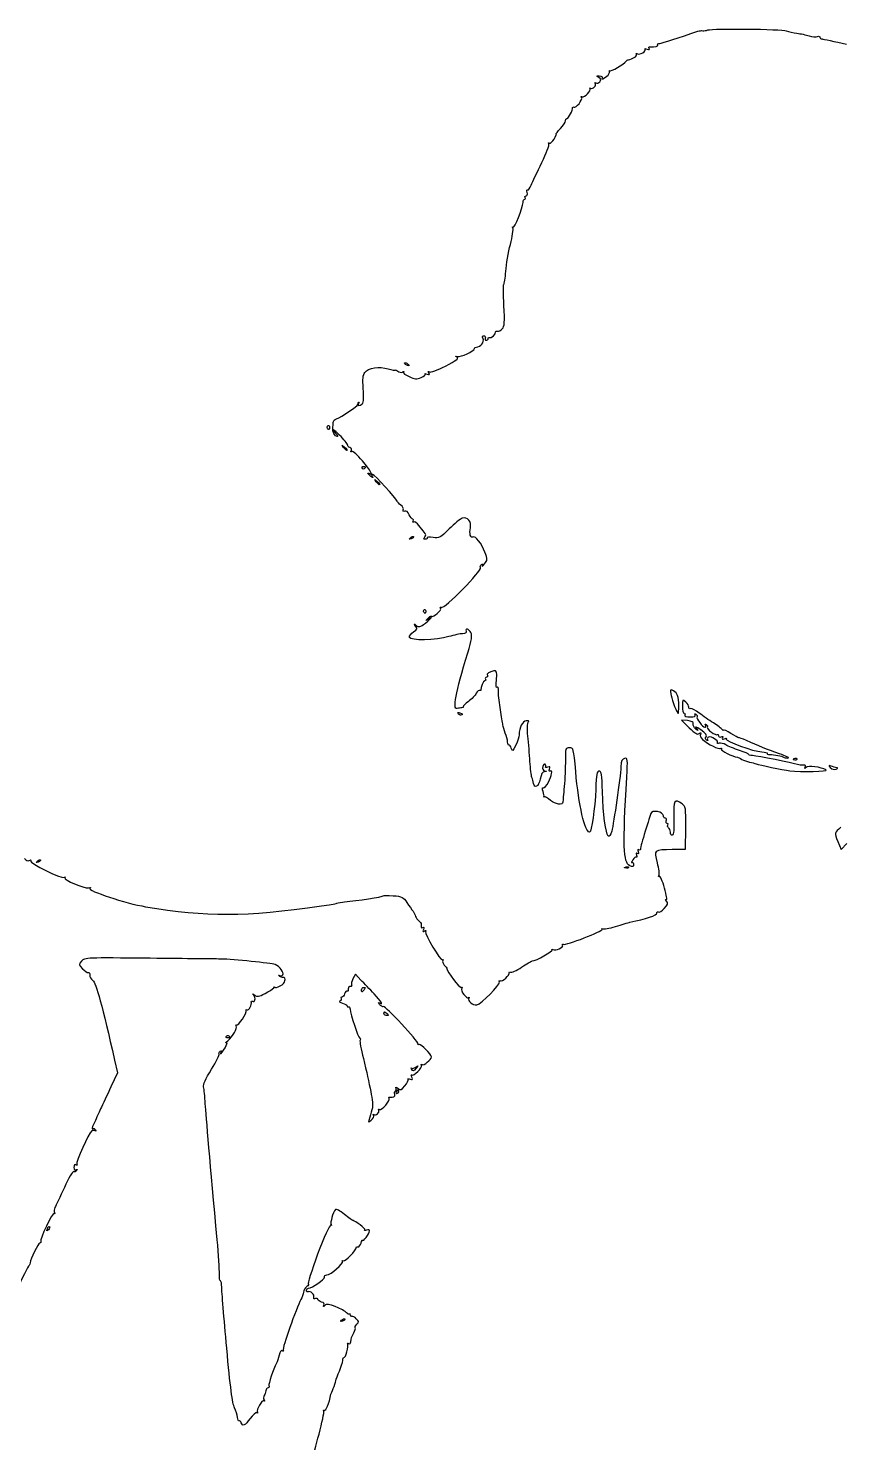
# Model space of a CAD drawing. Extents: x 248 to 548, y 127 to 364.
# Drawn here: x 329.8 to 403.6, y 235.3 to 363.7 of the extents above; entities that cross this region are included whole.
import ezdxf

# ---------------------------------------------------------------- set-up
doc = ezdxf.new("R2010")
doc.units = 0
doc.layers.add('Layer_1', color=7, linetype='CONTINUOUS')

msp = doc.modelspace()

# ---------------------------------------------------------------- linework, layer by layer
at = {"layer": 'Layer_1', "color": 7}
for points in [[(364.061812, 333.218017), (364.061812, 333.218017)], [(356.962597, 327.42882), (356.962597, 327.42882)], [(358.419654, 325.682664), (358.419654, 325.682664)], [(360.09549, 323.821601), (360.09549, 323.821601)], [(361.386938, 322.559201), (361.386938, 322.559201)], [(364.488674, 317.46391), (364.488674, 317.46391)], [(365.708297, 310.718294), (365.708297, 310.718294)], [(388.87273, 302.178605), (388.87273, 302.178605)], [(368.826203, 301.513083), (368.826203, 301.513083)], [(389.674241, 300.862696), (389.127605, 300.913301), (389.830395, 300.217751)], [(398.02943, 297.854997), (398.02943, 297.854997)], [(399.626949, 297.392576), (399.626949, 297.392548)], [(402.279612, 296.383003), (402.279612, 296.383003)], [(403.295753, 296.525821), (403.295781, 296.525821)], [(388.290105, 289.174578), (389.483792, 289.176836), (389.507216, 291.115361)], [(403.32914, 289.884311), (403.631146, 289.151795), (404.153398, 289.705357)], [(330.599119, 288.103356), (330.599119, 288.103356)], [(384.022685, 287.565948), (384.022685, 287.565974)], [(360.003231, 277.299633), (359.495457, 277.837833), (359.272896, 277.413058)], [(360.053354, 276.42305), (360.053354, 276.42305)], [(362.083604, 274.286205), (362.083604, 274.286205)], [(347.759387, 272.182901), (347.759387, 272.182901)], [(337.617618, 270.006045), (337.872804, 268.87301), (337.279403, 267.585362)], [(364.592672, 269.22607), (364.592588, 269.22607)], [(363.437114, 267.156777), (363.437114, 267.156777)], [(361.143804, 265.030275), (361.143889, 265.030272)], [(331.509737, 254.708708), (331.509737, 254.708708)], [(358.241769, 246.405126), (358.241769, 246.405126)]]:
    msp.add_lwpolyline(points, dxfattribs=at)
for points in [[(391.055685, 363.529025), (391.171848, 363.509693), (391.382724, 363.538649), (391.524174, 363.59334)], [(391.524174, 363.59334), (391.918608, 363.745913), (398.221279, 363.67908), (398.645403, 363.517832)], [(386.960697, 362.232081), (386.918985, 362.299569), (387.002692, 362.363574), (387.146681, 362.374307)], [(387.146681, 362.374307), (387.356119, 362.38997), (388.926375, 362.892182), (390.610141, 363.482114)], [(390.610141, 363.482114), (390.738919, 363.527258), (390.939466, 363.548368), (391.055685, 363.529025)], [(398.645403, 363.517832), (398.851001, 363.439668), (399.288164, 363.340983), (399.616981, 363.298534)], [(399.616981, 363.298534), (399.945798, 363.256082), (400.447222, 363.150602), (400.731222, 363.064131)], [(400.731222, 363.064131), (401.015335, 362.977656), (401.349148, 362.945815), (401.473128, 362.993367)], [(401.473128, 362.993367), (401.596995, 363.040924), (401.698398, 363.013744), (401.698398, 362.932977)], [(401.698398, 362.932977), (401.698398, 362.852205), (401.786254, 362.781827), (401.893667, 362.776575)], [(401.893667, 362.776575), (402.00094, 362.771326), (403.002462, 362.553603), (404.119046, 362.292756)], [(384.302531, 360.894647), (384.638742, 360.913556), (385.125462, 361.232354), (385.036901, 361.375661)], [(385.036901, 361.375661), (384.981698, 361.464984), (385.017428, 361.48498), (385.11962, 361.421863)], [(385.11962, 361.421863), (385.332049, 361.290582), (385.974189, 361.695842), (385.811516, 361.85852)], [(385.811516, 361.85852), (385.750246, 361.919774), (385.832401, 361.919097), (385.994312, 361.856827)], [(385.994312, 361.856827), (386.184501, 361.783836), (386.252404, 361.802288), (386.186449, 361.90903)], [(386.186449, 361.90903), (386.130343, 361.999824), (386.171491, 362.070972), (386.277945, 362.067139)], [(386.277945, 362.067139), (386.747139, 362.050234), (387.030745, 362.118758), (386.960697, 362.232081)], [(382.349214, 359.391204), (382.500513, 359.528116), (382.605415, 359.721381), (382.58233, 359.820678)], [(382.58233, 359.820678), (382.559187, 359.919978), (382.569065, 359.950839), (382.604061, 359.889258)], [(382.604061, 359.889258), (382.670976, 359.771775), (383.903327, 360.488368), (384.068258, 360.740686)], [(384.068258, 360.740686), (384.120836, 360.821077), (384.226246, 360.890363), (384.302531, 360.894647)], [(380.870708, 358.310081), (381.086044, 358.187083), (381.440459, 358.572311), (381.277475, 358.752205)], [(381.277475, 358.752205), (381.213806, 358.822495), (381.241605, 358.834374), (381.339225, 358.778593)], [(381.339225, 358.778593), (381.436846, 358.72282), (381.598898, 358.776053), (381.699285, 358.89712)], [(381.599829, 359.27724), (381.343543, 359.422847), (381.348877, 359.435256), (381.658447, 359.413601)], [(381.699285, 358.89712), (381.842795, 359.070029), (381.821515, 359.151307), (381.599829, 359.27724)], [(381.658447, 359.413601), (381.845758, 359.400478), (381.964602, 359.334088), (381.922551, 359.266022)], [(381.922551, 359.266022), (381.790104, 359.051727), (382.062363, 359.131608), (382.349214, 359.391204)], [(379.349333, 356.575538), (379.545082, 356.454575), (380.170571, 357.259204), (380.042245, 357.466858)], [(380.042245, 357.466858), (379.987183, 357.555927), (380.013063, 357.58497), (380.099762, 357.531402)], [(380.099762, 357.531402), (380.302397, 357.406166), (380.968893, 358.107807), (380.811752, 358.280902)], [(380.811752, 358.280902), (380.746531, 358.352725), (380.773088, 358.365854), (380.870708, 358.310081)], [(378.715942, 355.550292), (378.865378, 355.550292), (379.280132, 356.342719), (379.232916, 356.537982)], [(379.232916, 356.537982), (379.215701, 356.608789), (379.268194, 356.625689), (379.349333, 356.575538)], [(377.743545, 354.144735), (377.700563, 354.144735), (377.872295, 354.371233), (378.125138, 354.648056)], [(378.125138, 354.648056), (378.377981, 354.924885), (378.584849, 355.241135), (378.584849, 355.350834)], [(378.584849, 355.350834), (378.584849, 355.460537), (378.643834, 355.550292), (378.715942, 355.550292)], [(377.079025, 353.243566), (377.021733, 353.336276), (377.043098, 353.369953), (377.126523, 353.318403)], [(377.126523, 353.318403), (377.209919, 353.266858), (377.400447, 353.431695), (377.549884, 353.684707)], [(377.549884, 353.684707), (377.699349, 353.937722), (377.786499, 354.144735), (377.743545, 354.144735)], [(376.426188, 351.540572), (376.842551, 352.384507), (377.136344, 353.150856), (377.079025, 353.243566)], [(375.46906, 349.500565), (375.579126, 349.778633), (376.009826, 350.69664), (376.426188, 351.540572)], [(375.145464, 349.071311), (375.213395, 349.029336), (375.358993, 349.2225), (375.46906, 349.500565)], [(374.727577, 347.936854), (374.738584, 348.087168), (374.806797, 348.210152), (374.879356, 348.210152)], [(374.914775, 348.366326), (374.861689, 348.452223), (374.900946, 348.522499), (375.001869, 348.522499)], [(374.879356, 348.210152), (374.951916, 348.210152), (374.967861, 348.280434), (374.914775, 348.366326)], [(375.001869, 348.522499), (375.108605, 348.522499), (375.151277, 348.65332), (375.103723, 348.835063)], [(375.103723, 348.835063), (375.058793, 349.006973), (375.077476, 349.113283), (375.145464, 349.071311)], [(373.823394, 345.671498), (373.951297, 345.555437), (374.6888, 347.40316), (374.727577, 347.936854)], [(373.578284, 344.117357), (373.760656, 344.829706), (373.861183, 345.497342), (373.801663, 345.601002)], [(373.801663, 345.601002), (373.74217, 345.70466), (373.75202, 345.736384), (373.823394, 345.671498)], [(373.159889, 341.68498), (373.207641, 342.310441), (373.39594, 343.405008), (373.578284, 344.117357)], [(372.985589, 338.581365), (372.929991, 339.598827), (372.926887, 340.457508), (372.978815, 340.489543)], [(372.978815, 340.489543), (373.030631, 340.521572), (373.112137, 341.059519), (373.159889, 341.68498)], [(372.843321, 336.457059), (373.047649, 336.687428), (373.070481, 337.028121), (372.985589, 338.581365)], [(370.490603, 334.779264), (370.858621, 334.779264), (371.242105, 335.273176), (371.091962, 335.553761)], [(371.091962, 335.553761), (370.990137, 335.744013), (371.009695, 335.820422), (371.160175, 335.820422)], [(371.160175, 335.820422), (371.276197, 335.820422), (371.335153, 335.726715), (371.291211, 335.61219)], [(371.291211, 335.61219), (371.247241, 335.497661), (371.288389, 335.403958), (371.384175, 335.403958)], [(371.384175, 335.403958), (371.479256, 335.403958), (371.557065, 335.478382), (371.557065, 335.569348)], [(371.557065, 335.569348), (371.557065, 335.660311), (371.619379, 335.696227), (371.695551, 335.649155)], [(371.695551, 335.649155), (371.835787, 335.562479), (372.284069, 335.998312), (372.231039, 336.169785)], [(372.231039, 336.169785), (372.215235, 336.221005), (372.291717, 336.244859), (372.401078, 336.2228)], [(372.401078, 336.2228), (372.510468, 336.20073), (372.709463, 336.306157), (372.843321, 336.457059)], [(368.781748, 333.941183), (369.063462, 333.850779), (370.307695, 334.430412), (370.307695, 334.652067)], [(370.307695, 334.652067), (370.307695, 334.722027), (370.389991, 334.779264), (370.490603, 334.779264)], [(360.346069, 332.491388), (360.652534, 332.89503), (361.678722, 333.052606), (362.47315, 332.818034)], [(362.47315, 332.818034), (362.830979, 332.712387), (363.123728, 332.662279), (363.123728, 332.706681)], [(363.123728, 332.706681), (363.123728, 332.751086), (363.226062, 332.702476), (363.351143, 332.598674)], [(364.061812, 333.218017), (363.921068, 333.308985), (363.901792, 333.37036), (364.013552, 333.3718)], [(364.013552, 333.3718), (364.115858, 333.372928), (364.242971, 333.303911), (364.296085, 333.218017)], [(364.296085, 333.218017), (364.415917, 333.024124), (364.361843, 333.024124), (364.061812, 333.218017)], [(366.216376, 332.53378), (366.31188, 332.474759), (366.966523, 332.71633), (367.671119, 333.070598)], [(367.671119, 333.070598), (368.65424, 333.564893), (368.900987, 333.751146), (368.731964, 333.871291)], [(368.731964, 333.871291), (368.556619, 333.99592), (368.566779, 334.010178), (368.781748, 333.941183)], [(360.212917, 331.016681), (360.148655, 331.901142), (360.182521, 332.275979), (360.346069, 332.491388)], [(363.351143, 332.598674), (363.476224, 332.494865), (363.66949, 332.462392), (363.780601, 332.526505)], [(363.780601, 332.526505), (363.89174, 332.590617), (363.930263, 332.585263), (363.866227, 332.514567)], [(363.866227, 332.514567), (363.802191, 332.443909), (364.030649, 332.260363), (364.373888, 332.106682)], [(364.373888, 332.106682), (364.906526, 331.868224), (365.067082, 331.856294), (365.469023, 332.0253)], [(365.469023, 332.0253), (365.728075, 332.134224), (365.888293, 332.275081), (365.825047, 332.338313)], [(365.825047, 332.338313), (365.761829, 332.401548), (365.842544, 332.40249), (366.004258, 332.340289)], [(366.004258, 332.340289), (366.22473, 332.255687), (366.266386, 332.279227), (366.170571, 332.434249)], [(366.170571, 332.434249), (366.087287, 332.569041), (366.103233, 332.603712), (366.216376, 332.53378)], [(360.1184, 329.650166), (360.239671, 329.771426), (360.270744, 330.220594), (360.212917, 331.016681)], [(357.774855, 328.279029), (358.228527, 328.437192), (359.709855, 329.423127), (359.712, 329.568347)], [(359.781822, 329.664785), (359.640542, 329.419283), (359.877241, 329.40903), (360.1184, 329.650166)], [(359.712, 329.568347), (359.714823, 329.642862), (359.754531, 329.738967), (359.804118, 329.781916)], [(359.804118, 329.781916), (359.853676, 329.824859), (359.843657, 329.772123), (359.781822, 329.664785)], [(356.962597, 327.42882), (356.91318, 327.50878), (356.932456, 327.611105), (357.005438, 327.65621)], [(357.005438, 327.65621), (357.078421, 327.701315), (357.138139, 327.63589), (357.138139, 327.510829)], [(357.440535, 327.439316), (357.454364, 327.568159), (357.473611, 327.788366), (357.483545, 327.928664)], [(357.483545, 327.928664), (357.493423, 328.068963), (357.624515, 328.226626), (357.774855, 328.279029)], [(357.138139, 327.510829), (357.138139, 327.247493), (357.088892, 327.224486), (356.962597, 327.42882)], [(357.830538, 326.65845), (357.634619, 326.65845), (357.406019, 327.116135), (357.440535, 327.439316)], [(358.188226, 326.65845), (357.811939, 327.044979), (357.503527, 327.313541), (357.502821, 327.255254)], [(357.502821, 327.255254), (357.502821, 327.196966), (357.611985, 327.038843), (357.746943, 326.903865)], [(357.746943, 326.903865), (357.88193, 326.768886), (357.919551, 326.65845), (357.830538, 326.65845)], [(358.812558, 325.854904), (358.845437, 325.910327), (358.564513, 326.271921), (358.188226, 326.65845)], [(358.419654, 325.682664), (358.2254, 325.930362), (358.230932, 325.935888), (358.478638, 325.741628)], [(358.692958, 325.40936), (358.660531, 325.40936), (358.537538, 325.532346), (358.419654, 325.682664)], [(358.478638, 325.741628), (358.738763, 325.537607), (358.821482, 325.40936), (358.692958, 325.40936)], [(358.995974, 325.660791), (358.862173, 325.712133), (358.779651, 325.799487), (358.812558, 325.854904)], [(359.127123, 325.386037), (359.189833, 325.48749), (359.131921, 325.608586), (358.995974, 325.660791)], [(359.174057, 325.302925), (359.082758, 325.2465), (359.062776, 325.2819), (359.127123, 325.386037)], [(360.135221, 324.452709), (359.694051, 324.974391), (359.261545, 325.356985), (359.174057, 325.302925)], [(360.09549, 323.821601), (360.051237, 323.893181), (360.114398, 323.951745), (360.235585, 323.951745)], [(360.235585, 323.691457), (360.202762, 323.691457), (360.139714, 323.750021), (360.09549, 323.821601)], [(360.781171, 323.300729), (361.161861, 323.06546), (360.873486, 323.579714), (360.135221, 324.452709)], [(360.235585, 323.951745), (360.356856, 323.951745), (360.419876, 323.893181), (360.375652, 323.821601)], [(360.375652, 323.821601), (360.331427, 323.750021), (360.268379, 323.691457), (360.235585, 323.691457)], [(360.889234, 323.046548), (360.603173, 323.278591), (360.526973, 323.457836), (360.781171, 323.300729)], [(361.036187, 323.027413), (361.115887, 322.894766), (361.068784, 322.900896), (360.889234, 323.046548)], [(361.057918, 323.222629), (360.981436, 323.222629), (360.971643, 323.134782), (361.036187, 323.027413)], [(363.276806, 320.801947), (363.205714, 321.048322), (361.212661, 323.222629), (361.057918, 323.222629)], [(361.386938, 322.559201), (361.192685, 322.806899), (361.198216, 322.812425), (361.445923, 322.618166)], [(361.660242, 322.285897), (361.627815, 322.285897), (361.504851, 322.408884), (361.386938, 322.559201)], [(361.445923, 322.618166), (361.706047, 322.414144), (361.788766, 322.285897), (361.660242, 322.285897)], [(363.623741, 320.434356), (363.457738, 320.550634), (363.301613, 320.716053), (363.276806, 320.801947)], [(363.844947, 320.012831), (363.889284, 320.128387), (363.789745, 320.318072), (363.623741, 320.434356)], [(363.987018, 319.888177), (363.845088, 319.833719), (363.793583, 319.87892), (363.844947, 320.012831)], [(364.394575, 319.567877), (364.280049, 319.819207), (364.12494, 319.941107), (363.987018, 319.888177)], [(364.719751, 319.162129), (364.642592, 319.162129), (364.496231, 319.344715), (364.394575, 319.567877)], [(364.797842, 318.9008), (364.70533, 318.84363), (364.684474, 318.877996), (364.748651, 318.981826)], [(364.748651, 318.981826), (364.80995, 319.080993), (364.796939, 319.162129), (364.719751, 319.162129)], [(365.251458, 318.595277), (365.090309, 318.817919), (364.886206, 318.955401), (364.797842, 318.9008)], [(369.199691, 319.235515), (369.019209, 319.178235), (368.486515, 318.743238), (368.015881, 318.268845)], [(369.939649, 318.375999), (370.055021, 318.952966), (369.680428, 319.388099), (369.199691, 319.235515)], [(364.576106, 317.376483), (364.353517, 317.291732), (364.335596, 317.30967), (364.488674, 317.46391)], [(364.488674, 317.46391), (364.59462, 317.570641), (364.720632, 317.618627), (364.768723, 317.570542)], [(364.768723, 317.570542), (364.816813, 317.522457), (364.730115, 317.435132), (364.576106, 317.376483)], [(365.75514, 317.96917), (365.63926, 318.09089), (365.412579, 318.37264), (365.251458, 318.595277)], [(365.852366, 317.340108), (365.685064, 317.340108), (365.670784, 317.392319), (365.796683, 317.543985)], [(365.796683, 317.543985), (365.920014, 317.692618), (365.908782, 317.807832), (365.75514, 317.96917)], [(366.006036, 317.455398), (366.045208, 317.391989), (365.976092, 317.340108), (365.852366, 317.340108)], [(366.547507, 317.4885), (366.210506, 317.533704), (365.966863, 317.518805), (366.006036, 317.455398)], [(368.015881, 318.268845), (367.209572, 317.456045), (367.124906, 317.411056), (366.547507, 317.4885)], [(370.167205, 317.531999), (369.958022, 317.402724), (369.835707, 317.85638), (369.939649, 318.375999)], [(371.266122, 316.16253), (370.986439, 316.921378), (370.38731, 317.668025), (370.167205, 317.531999)], [(371.213544, 315.090046), (371.508297, 315.452332), (371.510583, 315.499232), (371.266122, 316.16253)], [(367.299629, 311.144416), (367.582106, 310.969839), (371.034276, 314.498113), (370.858762, 314.782043)], [(370.858762, 314.782043), (370.810587, 314.860049), (370.8534, 314.974727), (370.953984, 315.036878)], [(370.953984, 315.036878), (371.075622, 315.112057), (371.098087, 315.076454), (371.02104, 314.930542)], [(371.02104, 314.930542), (370.957371, 314.809901), (371.0439, 314.881679), (371.213544, 315.090046)], [(365.708297, 310.718294), (365.65888, 310.798253), (365.678156, 310.900578), (365.751138, 310.945683)], [(365.751138, 310.945683), (365.824121, 310.990788), (365.883811, 310.925363), (365.883811, 310.800302)], [(366.402727, 310.338753), (366.593905, 310.220595), (367.354409, 310.892103), (367.239685, 311.07776)], [(367.239685, 311.07776), (367.181971, 311.17117), (367.208528, 311.200719), (367.299629, 311.144416)], [(364.969208, 309.4508), (364.785791, 309.685222), (364.792339, 309.691098), (365.029857, 309.505139)], [(365.029857, 309.505139), (365.259135, 309.325589), (365.373039, 309.355288), (365.849741, 309.718891)], [(365.883811, 310.800302), (365.883811, 310.536966), (365.834591, 310.513959), (365.708297, 310.718294)], [(365.849741, 309.718891), (366.154231, 309.951138), (366.403376, 310.176563), (366.403376, 310.21983)], [(366.130072, 310.084166), (365.882761, 309.890203), (365.877004, 309.895644), (366.069677, 310.141409)], [(366.069677, 310.141409), (366.186771, 310.290781), (366.336631, 310.379588), (366.402727, 310.338753)], [(366.403376, 310.21983), (366.403376, 310.263103), (366.280384, 310.20205), (366.130072, 310.084166)], [(364.405074, 308.418284), (364.379674, 308.547545), (364.542516, 308.773599), (364.766911, 308.920626)], [(367.985458, 308.494044), (366.813586, 308.150803), (364.467332, 308.10116), (364.405074, 308.418284)], [(364.766911, 308.920626), (365.119068, 309.151376), (365.146754, 309.223902), (364.969208, 309.4508)], [(369.233642, 308.758139), (369.008372, 308.747979), (368.446693, 308.629133), (367.985458, 308.494044)], [(369.568329, 308.971832), (369.61563, 308.848563), (369.492299, 308.769806), (369.233642, 308.758139)], [(369.996122, 308.853265), (369.815048, 309.191627), (369.444603, 309.294302), (369.568329, 308.971832)], [(369.702103, 307.018231), (370.062303, 308.204416), (370.127073, 308.608595), (369.996122, 308.853265)], [(368.745962, 301.963905), (368.30324, 301.852579), (368.583769, 303.335474), (369.702103, 307.018231)], [(371.264485, 304.481855), (371.104521, 304.481855), (370.84372, 303.878088), (370.905329, 303.650335)], [(371.32282, 304.638028), (371.375906, 304.552131), (371.349631, 304.481855), (371.264485, 304.481855)], [(371.400911, 304.794198), (371.304871, 304.794198), (371.269734, 304.723922), (371.32282, 304.638028)], [(372.084143, 305.377329), (371.660668, 305.311438), (371.381889, 305.107519), (371.485662, 304.939582)], [(371.485662, 304.939582), (371.535079, 304.859623), (371.496951, 304.794198), (371.400911, 304.794198)], [(372.30501, 304.55515), (372.369808, 305.336407), (372.347767, 305.418347), (372.084143, 305.377329)], [(372.3612, 303.889416), (372.289967, 303.777151), (372.265019, 304.072895), (372.30501, 304.55515)], [(370.478552, 303.344268), (370.374807, 303.153934), (370.054852, 302.822515), (369.767522, 302.607775)], [(370.803616, 303.605964), (370.728545, 303.652364), (370.582241, 303.534601), (370.478552, 303.344268)], [(370.905329, 303.650335), (370.92452, 303.579531), (370.8788, 303.559561), (370.803616, 303.605964)], [(372.492913, 303.466727), (372.490091, 303.853244), (372.440477, 304.014401), (372.3612, 303.889416)], [(372.674298, 301.826911), (372.576479, 302.385228), (372.494861, 303.123146), (372.492913, 303.466727)], [(388.393771, 303.561734), (388.088096, 303.725327), (388.077117, 303.704442), (388.180128, 303.155407)], [(388.87273, 302.178605), (388.869908, 303.076698), (388.773811, 303.358345), (388.393771, 303.561734)], [(369.168561, 302.028977), (369.064986, 302.02559), (368.874825, 301.996304), (368.745962, 301.963905)], [(369.301008, 302.126242), (369.331771, 302.076136), (369.272165, 302.032366), (369.168561, 302.028977)], [(369.767522, 302.607775), (369.480191, 302.393038), (369.270246, 302.176347), (369.301008, 302.126242)], [(388.180128, 303.155407), (388.27552, 302.646868), (388.726962, 301.514869), (388.834404, 301.514869)], [(388.834404, 301.514869), (388.856135, 301.514869), (388.873294, 301.813551), (388.87273, 302.178605)], [(389.51185, 302.535605), (389.212413, 302.806572), (389.205696, 302.798393), (389.205696, 302.163766)], [(389.205696, 302.163766), (389.205696, 301.806873), (389.280118, 301.514869), (389.371078, 301.514869)], [(389.785154, 302.081924), (389.803217, 302.179065), (389.680224, 302.383222), (389.51185, 302.535605)], [(389.959201, 301.948233), (389.845409, 301.924611), (389.767092, 301.984783), (389.785154, 302.081924)], [(390.739997, 301.541294), (390.424331, 301.788721), (390.072936, 301.971843), (389.959201, 301.948233)], [(368.826203, 301.513083), (368.77148, 301.60161), (368.834106, 301.627789), (368.973156, 301.574458)], [(369.068576, 301.358696), (368.987747, 301.358696), (368.878668, 301.428171), (368.826203, 301.513083)], [(368.973156, 301.574458), (369.243695, 301.470637), (369.293196, 301.358696), (369.068576, 301.358696)], [(372.886867, 300.499439), (372.867676, 300.671228), (372.772059, 301.268591), (372.674298, 301.826911)], [(375.019988, 300.848972), (374.679148, 300.823289), (374.372231, 300.228579), (374.364103, 299.578139)], [(375.202247, 300.724402), (375.297553, 300.819705), (375.231429, 300.8649), (375.019988, 300.848972)], [(375.168662, 299.443926), (375.099123, 300.122128), (375.112557, 300.634708), (375.202247, 300.724402)], [(389.371078, 301.514869), (389.462038, 301.514869), (389.493026, 301.444593), (389.43994, 301.358696)], [(389.43994, 301.358696), (389.382395, 301.265574), (389.57154, 301.202523), (389.908457, 301.202523)], [(390.179701, 300.55962), (390.209842, 300.744518), (390.074489, 300.825635), (389.674241, 300.862696)], [(389.908457, 301.202523), (390.295836, 301.202523), (390.438471, 301.25923), (390.362073, 301.382826)], [(390.362073, 301.382826), (390.292505, 301.495435), (390.31926, 301.5207), (390.433475, 301.450122)], [(390.433475, 301.450122), (390.534059, 301.387968), (390.580965, 301.279953), (390.537869, 301.210089)], [(390.537869, 301.210089), (390.441829, 301.054717), (391.042285, 300.265486), (391.256464, 300.265486)], [(392.01677, 300.655107), (391.630267, 300.895078), (391.055747, 301.293864), (390.739997, 301.541294)], [(392.83434, 300.046921), (392.771178, 300.141452), (392.403358, 300.415134), (392.01677, 300.655107)], [(373.113548, 299.718573), (373.008025, 299.976259), (372.906002, 300.327648), (372.886867, 300.499439)], [(373.329251, 298.91365), (373.315986, 299.098672), (373.219099, 299.460887), (373.113548, 299.718573)], [(374.364103, 299.578139), (374.361281, 299.397692), (374.226153, 298.968943), (374.062521, 298.62536)], [(375.354619, 297.14172), (375.316123, 297.785932), (375.232445, 298.821925), (375.168662, 299.443926)], [(389.830395, 300.217751), (390.347228, 299.70622), (390.585734, 299.564389), (390.731925, 299.68167)], [(390.413946, 300.0911), (390.262533, 300.20993), (390.157067, 300.420764), (390.179701, 300.55962)], [(390.867561, 300.017615), (390.447191, 300.313288), (390.302835, 300.367955), (390.455094, 300.173789)], [(390.455094, 300.173789), (390.67201, 299.897126), (390.668962, 299.891016), (390.413946, 300.0911)], [(390.731925, 299.68167), (390.878286, 299.799051), (390.907693, 299.781184), (390.843572, 299.613984)], [(390.843572, 299.613984), (390.795651, 299.489047), (390.881898, 299.280344), (391.03523, 299.150203)], [(391.367546, 299.381394), (391.468892, 299.50659), (391.31415, 299.703499), (390.867561, 300.017615)], [(391.299136, 300.445789), (391.22954, 300.558396), (391.256294, 300.58366), (391.370538, 300.513082)], [(391.256464, 300.265486), (391.341187, 300.265486), (391.360406, 300.346622), (391.299136, 300.445789)], [(391.408666, 299.08396), (391.287762, 299.158698), (391.273058, 299.264695), (391.367546, 299.381394)], [(391.470924, 300.266634), (391.369127, 300.101932), (392.247797, 299.455316), (392.385832, 299.593348)], [(391.370538, 300.513082), (391.471122, 300.450928), (391.516249, 300.340026), (391.470924, 300.266634)], [(391.586325, 299.368936), (391.478488, 299.331993), (391.436578, 299.226634), (391.493361, 299.134805)], [(392.397798, 298.844632), (392.508684, 299.024064), (391.840325, 299.455895), (391.586325, 299.368936)], [(392.385832, 299.593348), (392.440527, 299.648074), (392.485344, 299.603339), (392.485344, 299.493938)], [(392.485344, 299.493938), (392.485344, 299.378334), (392.586859, 299.33398), (392.727716, 299.388034)], [(392.727716, 299.388034), (392.886043, 299.4488), (392.931311, 299.418322), (392.858216, 299.300116)], [(392.951406, 299.99414), (392.948583, 299.928642), (392.897445, 299.952394), (392.83434, 300.046921)], [(393.617535, 299.694231), (393.252565, 299.92468), (392.952732, 300.059638), (392.951406, 299.99414)], [(394.325828, 299.313127), (394.301274, 299.292299), (393.982617, 299.463783), (393.617535, 299.694231)], [(373.452441, 298.63859), (373.397803, 298.604851), (373.342374, 298.728628), (373.329251, 298.91365)], [(373.658435, 298.3503), (373.599789, 298.542601), (373.507107, 298.67233), (373.452441, 298.63859)], [(374.062521, 298.62536), (373.789188, 298.051345), (373.756394, 298.029033), (373.658435, 298.3503)], [(378.944485, 298.391112), (378.581237, 298.391112), (378.568706, 298.352736), (378.575169, 297.258859)], [(379.512486, 296.243734), (379.323707, 298.354996), (379.31414, 298.391112), (378.944485, 298.391112)], [(391.03523, 299.150203), (391.565017, 298.700609), (392.509869, 298.231976), (392.677622, 298.335645)], [(391.493361, 299.134805), (391.555873, 299.033713), (391.522402, 299.013652), (391.408666, 299.08396)], [(392.55652, 298.8008), (392.422549, 298.749391), (392.351091, 298.769115), (392.397798, 298.844632)], [(393.155255, 298.661555), (392.9599, 298.789548), (392.690435, 298.852207), (392.55652, 298.8008)], [(392.746907, 298.279378), (392.67003, 298.155019), (393.766802, 297.592291), (394.20323, 297.532149)], [(392.677622, 298.335645), (392.770162, 298.392857), (392.801348, 298.367538), (392.746907, 298.279378)], [(392.858216, 299.300116), (392.782862, 299.178191), (392.833945, 299.152729), (393.014426, 299.222031)], [(393.014426, 299.222031), (393.16183, 299.278591), (393.24359, 299.262053), (393.196092, 299.18528)], [(393.196092, 299.18528), (393.08055, 298.998209), (395.693392, 298.055875), (396.412607, 298.025237)], [(394.396383, 298.149561), (393.909098, 298.303166), (393.350609, 298.533561), (393.155255, 298.661555)], [(395.028618, 299.050765), (394.666555, 299.215904), (394.350325, 299.333969), (394.325828, 299.313127)], [(395.226201, 297.779452), (395.257076, 297.829414), (394.883612, 297.995959), (394.396383, 298.149561)], [(398.02943, 297.854997), (396.870372, 298.255121), (396.099566, 298.562263), (395.028618, 299.050765)], [(375.533124, 295.709313), (375.473434, 295.852922), (375.393114, 296.497503), (375.354619, 297.14172)], [(376.731157, 296.894911), (376.653603, 296.942821), (376.554599, 296.845966), (376.511109, 296.67966)], [(376.783369, 296.664195), (376.832165, 296.743172), (376.808769, 296.84699), (376.731157, 296.894911)], [(378.575169, 297.258859), (378.578838, 296.636114), (378.529816, 295.561792), (378.46626, 294.871477)], [(383.957711, 297.429737), (383.725922, 297.385718), (383.651529, 297.2189), (383.619722, 296.671857)], [(384.150413, 295.713171), (384.24984, 297.400702), (384.240555, 297.483449), (383.957711, 297.429737)], [(394.20323, 297.532149), (394.246156, 297.526223), (394.427287, 297.44006), (394.605736, 297.340659)], [(394.605736, 297.340659), (394.784128, 297.241269), (395.100358, 297.131577), (395.308441, 297.096906)], [(395.584652, 297.678882), (395.356644, 297.684245), (395.195383, 297.729499), (395.226201, 297.779452)], [(395.308441, 297.096906), (395.51658, 297.062235), (395.792311, 296.992097), (395.921117, 296.941049)], [(399.669282, 296.869334), (399.247727, 297.027082), (396.009396, 297.668897), (395.584652, 297.678882)], [(395.921117, 296.941049), (396.197441, 296.831569), (398.293082, 296.395533), (398.966492, 296.307404)], [(396.412607, 298.025237), (396.725958, 298.011916), (396.95278, 297.952519), (396.916769, 297.893295)], [(396.916769, 297.893295), (396.88087, 297.834074), (396.975951, 297.784346), (397.128097, 297.782794)], [(397.128097, 297.782794), (397.570904, 297.778278), (398.283345, 297.642933), (398.381615, 297.544691)], [(398.7973, 297.465991), (398.976229, 297.472397), (398.630733, 297.64744), (398.02943, 297.854997)], [(398.381615, 297.544691), (398.431343, 297.495015), (398.618343, 297.459596), (398.7973, 297.465991)], [(399.327652, 297.404909), (399.203023, 297.355049), (399.240079, 297.318047), (399.422027, 297.310557)], [(399.626949, 297.392548), (399.575076, 297.444446), (399.440428, 297.449989), (399.327652, 297.404909)], [(399.422027, 297.310557), (399.586648, 297.303755), (399.678906, 297.340679), (399.626949, 297.392576)], [(400.193962, 296.818384), (400.034252, 296.798177), (399.798088, 296.821206), (399.669282, 296.869334)], [(400.366258, 296.647168), (400.448357, 296.791703), (400.39575, 296.843903), (400.193962, 296.818384)], [(402.279612, 296.383003), (401.801979, 296.650346), (400.635583, 296.795611), (400.436588, 296.612551)], [(402.831526, 296.688446), (402.494298, 296.816668), (402.462153, 296.805549), (402.620113, 296.615212)], [(375.683549, 295.162699), (375.660406, 295.31973), (375.592814, 295.565704), (375.533124, 295.709313)], [(376.285585, 295.540945), (376.151755, 294.864252), (375.763192, 294.620116), (375.683549, 295.162699)], [(376.68095, 296.222791), (376.500102, 296.210373), (376.375445, 295.99543), (376.285585, 295.540945)], [(376.511109, 296.67966), (376.460055, 296.484464), (376.522962, 296.353127), (376.68857, 296.3091)], [(376.68857, 296.3091), (376.919936, 296.247598), (376.919202, 296.239131), (376.68095, 296.222791)], [(376.964104, 296.624015), (376.81478, 296.566712), (376.734205, 296.584622), (376.783369, 296.664195)], [(377.130163, 296.457935), (377.210314, 296.666769), (377.17292, 296.704143), (376.964104, 296.624015)], [(377.036917, 295.265199), (377.354022, 295.843083), (377.439027, 296.44324), (377.181133, 296.283869)], [(377.181133, 296.283869), (377.089297, 296.227095), (377.068639, 296.297613), (377.130163, 296.457935)], [(380.76623, 290.738629), (380.337195, 290.738629), (379.789825, 293.142233), (379.512486, 296.243734)], [(381.639707, 296.282774), (381.438765, 296.282774), (381.385199, 295.996612), (381.33265, 294.642961)], [(381.941996, 294.408694), (381.892748, 295.976532), (381.843331, 296.282774), (381.639707, 296.282774)], [(383.619722, 296.671857), (383.560399, 295.651014), (382.972022, 291.543826), (382.783695, 290.835891)], [(384.417677, 287.68383), (383.83565, 287.958491), (383.784314, 289.500333), (384.150413, 295.713171)], [(398.966492, 296.307404), (399.928983, 296.181456), (402.533584, 296.24089), (402.279612, 296.383003)], [(400.436588, 296.612551), (400.295392, 296.482681), (400.277782, 296.491353), (400.366258, 296.647168)], [(402.620113, 296.615212), (402.790293, 296.410135), (403.190202, 296.357227), (403.295753, 296.525821)], [(403.28421, 296.566348), (403.253928, 296.550346), (403.050192, 296.605301), (402.831526, 296.688446)], [(403.295781, 296.525821), (403.31977, 296.564102), (403.31469, 296.582336), (403.28421, 296.566348)], [(376.549096, 294.423271), (376.454072, 294.673207), (376.461889, 294.783776), (376.572803, 294.758596)], [(376.622756, 293.956224), (376.660207, 294.008009), (376.626989, 294.218175), (376.549096, 294.423271)], [(376.572803, 294.758596), (376.663819, 294.737938), (376.872664, 294.965914), (377.036917, 295.265199)], [(378.46626, 294.871477), (378.402647, 294.181153), (378.350633, 293.548653), (378.350633, 293.465917)], [(381.33265, 294.642961), (381.264098, 292.876925), (380.953879, 290.738629), (380.76623, 290.738629)], [(382.473505, 290.379523), (382.237539, 290.615478), (382.006032, 292.370457), (381.941996, 294.408694)], [(376.654393, 293.93582), (376.599529, 293.895267), (376.585277, 293.904456), (376.622756, 293.956224)], [(377.222563, 293.615435), (376.964922, 293.832199), (376.709285, 293.976375), (376.654393, 293.93582)], [(378.350633, 293.465917), (378.350633, 293.148603), (377.670167, 293.238801), (377.222563, 293.615435)], [(389.176791, 293.301788), (388.476117, 293.792544), (388.403135, 293.667661), (388.436098, 292.034136)], [(389.507216, 291.115361), (389.529512, 292.965901), (389.514836, 293.065142), (389.176791, 293.301788)], [(386.325387, 292.417495), (386.29327, 292.310115), (386.069298, 291.589768), (385.827688, 290.816717)], [(387.486787, 292.205569), (387.486787, 292.597621), (386.43661, 292.789258), (386.325387, 292.417495)], [(387.659677, 291.988009), (387.564596, 291.988009), (387.486787, 292.085915), (387.486787, 292.205569)], [(387.74265, 291.753751), (387.792095, 291.882599), (387.754786, 291.988009), (387.659677, 291.988009)], [(387.813262, 291.519498), (387.724983, 291.519498), (387.693233, 291.624908), (387.74265, 291.753751)], [(388.436098, 292.034136), (388.456701, 291.016081), (388.408441, 290.499152), (388.289061, 290.459392)], [(382.783695, 290.835891), (382.68139, 290.451222), (382.568275, 290.284776), (382.473505, 290.379523)], [(385.827688, 290.816717), (385.586077, 290.043656), (385.395775, 289.324063), (385.404834, 289.217623)], [(387.883902, 291.374114), (387.933319, 291.454068), (387.9014, 291.519498), (387.813262, 291.519498)], [(387.952765, 291.130641), (387.865473, 291.184585), (387.834485, 291.294146), (387.883902, 291.374114)], [(388.111486, 290.716398), (388.111486, 290.890275), (388.040056, 291.076683), (387.952765, 291.130641)], [(388.289061, 290.459392), (388.191412, 290.426894), (388.111486, 290.542518), (388.111486, 290.716398)], [(403.615229, 291.188367), (402.990106, 290.662304), (402.996428, 290.691074), (403.32914, 289.884311)], [(385.256188, 289.12611), (385.152302, 289.190315), (385.129244, 289.128932), (385.193958, 288.960146)], [(385.404834, 289.217623), (385.413865, 289.111172), (385.347007, 289.069995), (385.256188, 289.12611)], [(386.935636, 287.945379), (386.62728, 289.135386), (386.666875, 289.171319), (388.290105, 289.174578)], [(329.438305, 288.333161), (329.575775, 288.145173), (329.730546, 288.082325), (329.859606, 288.162072)], [(329.970999, 288.138309), (329.849051, 287.94101), (332.78975, 286.483333), (333.030853, 286.621562)], [(329.859606, 288.162072), (329.979635, 288.236263), (330.025496, 288.22649), (329.970999, 288.138309)], [(330.686551, 288.015932), (330.463962, 287.931181), (330.446013, 287.949119), (330.599119, 288.103356)], [(330.599119, 288.103356), (330.705037, 288.210092), (330.831049, 288.258076), (330.87914, 288.209994)], [(330.87914, 288.209994), (330.92723, 288.161903), (330.84056, 288.074583), (330.686551, 288.015932)], [(384.764895, 287.790355), (384.764895, 287.565898), (384.705911, 287.547802), (384.417677, 287.68383)], [(384.695384, 288.213409), (384.585938, 288.038194), (384.556813, 287.932157), (384.630642, 287.97779)], [(384.630642, 287.97779), (384.704471, 288.023422), (384.764895, 287.939077), (384.764895, 287.790355)], [(385.017456, 288.455905), (384.949723, 288.497759), (384.804801, 288.388635), (384.695384, 288.213409)], [(385.115867, 288.80397), (384.993947, 288.879326), (384.968462, 288.82841), (385.037776, 288.647799)], [(385.037776, 288.647799), (385.094333, 288.5004), (385.085217, 288.414052), (385.017456, 288.455905)], [(385.193958, 288.960146), (385.263243, 288.779541), (385.237787, 288.728614), (385.115867, 288.80397)], [(387.078045, 286.804606), (387.137396, 286.900669), (387.073247, 287.414025), (386.935636, 287.945379)], [(333.09915, 286.598477), (332.930127, 286.41217), (334.873877, 285.579948), (335.247144, 285.678827)], [(333.030853, 286.621562), (333.133186, 286.680228), (333.16392, 286.669842), (333.09915, 286.598477)], [(384.117032, 287.47159), (383.935111, 287.479097), (383.898112, 287.516091), (384.022685, 287.565948)], [(384.022685, 287.565974), (384.135432, 287.611081), (384.270109, 287.605536), (384.32201, 287.553613)], [(384.32201, 287.553613), (384.37391, 287.501715), (384.28168, 287.464814), (384.117032, 287.47159)], [(387.115863, 286.720044), (387.035683, 286.67048), (387.018665, 286.708501), (387.078045, 286.804606)], [(387.584944, 285.656312), (387.407144, 286.290919), (387.196042, 286.769602), (387.115863, 286.720044)], [(335.364351, 285.625047), (335.090313, 285.433308), (338.682465, 284.251322), (340.424764, 283.959936)], [(335.247144, 285.678827), (335.45373, 285.733553), (335.493411, 285.715341), (335.364351, 285.625047)], [(387.736582, 284.605189), (387.83505, 284.546267), (387.770393, 284.994421), (387.584944, 285.656312)], [(340.424764, 283.959936), (346.020441, 283.02409), (349.427004, 283.038847), (356.408589, 284.029159)], [(356.408589, 284.029159), (357.052818, 284.120543), (357.685306, 284.234781), (357.814141, 284.283035)], [(357.814141, 284.283035), (357.943003, 284.331289), (358.259233, 284.386574), (358.51693, 284.405909)], [(358.51693, 284.405909), (359.607832, 284.487737), (362.030823, 284.861599), (362.030823, 284.948095)], [(362.030823, 284.948095), (362.030823, 284.999772), (362.43251, 285.006072), (362.923492, 284.962149)], [(362.923492, 284.962149), (363.732764, 284.889672), (363.849943, 284.831156), (364.178139, 284.335593)], [(364.178139, 284.335593), (364.377247, 284.034965), (364.625602, 283.678594), (364.730081, 283.543661)], [(387.564399, 283.803113), (387.888107, 284.152414), (387.921918, 284.266895), (387.760289, 284.466581)], [(387.760289, 284.466581), (387.652875, 284.599305), (387.642207, 284.661684), (387.736582, 284.605189)], [(364.730081, 283.543661), (364.834559, 283.40873), (364.941465, 283.197896), (364.967655, 283.075141)], [(364.967655, 283.075141), (364.993902, 282.952388), (365.121523, 282.770505), (365.251373, 282.670962)], [(365.251373, 282.670962), (365.381196, 282.571411), (365.482767, 282.448421), (365.477038, 282.397652)], [(384.441497, 282.550515), (385.883398, 282.843496), (386.934958, 283.196307), (386.897366, 283.374491)], [(386.897366, 283.374491), (386.87366, 283.48639), (386.926181, 283.533631), (387.013811, 283.479461)], [(387.013811, 283.479461), (387.101441, 283.425297), (387.349204, 283.570938), (387.564399, 283.803113)], [(365.477038, 282.397652), (365.441817, 282.084993), (365.485223, 281.986088), (365.621028, 282.069984)], [(365.67259, 281.897399), (365.597265, 281.70119), (365.625149, 281.663654), (365.776589, 281.757253)], [(365.621028, 282.069984), (365.712722, 282.126654), (365.733663, 282.05655), (365.67259, 281.897399)], [(365.879515, 281.716978), (365.746109, 281.5011), (367.248688, 278.989717), (367.418981, 279.143997)], [(365.776589, 281.757253), (365.908867, 281.838996), (365.945951, 281.824482), (365.879515, 281.716978)], [(378.375243, 280.542487), (378.587841, 280.411096), (382.04797, 281.75501), (381.904404, 281.913221)], [(381.904404, 281.913221), (381.839605, 281.984643), (381.862014, 282.000182), (381.954244, 281.947753)], [(381.954244, 281.947753), (382.046474, 281.895331), (382.573553, 281.995226), (383.125551, 282.169741)], [(383.125551, 282.169741), (383.677549, 282.344262), (384.269708, 282.515607), (384.441497, 282.550515)], [(377.368754, 280.045773), (377.307596, 280.113549), (377.340137, 280.121702), (377.441059, 280.063892)], [(377.441059, 280.063892), (377.687411, 279.922784), (378.444811, 280.279115), (378.321734, 280.478236)], [(378.321734, 280.478236), (378.268196, 280.564842), (378.29227, 280.593753), (378.375243, 280.542487)], [(334.620616, 279.02348), (334.345647, 278.719662), (334.347933, 278.698684), (334.695856, 278.328324)], [(340.854171, 279.274818), (335.055887, 279.335172), (334.896883, 279.328762), (334.620616, 279.02348)], [(347.272751, 279.204827), (347.015054, 279.209286), (344.126707, 279.240754), (340.854171, 279.274818)], [(352.196541, 278.698142), (351.839586, 278.833747), (348.426363, 279.18499), (347.272751, 279.204827)], [(367.442406, 279.077342), (367.384889, 278.976896), (367.445228, 278.788654), (367.573526, 278.659024)], [(367.418981, 279.143997), (367.489367, 279.207785), (367.499923, 279.177788), (367.442406, 279.077342)], [(374.594679, 278.467008), (375.057636, 278.774294), (375.49477, 279.027913), (375.566116, 279.030611)], [(375.566116, 279.030611), (375.883531, 279.042634), (377.468519, 279.935204), (377.368754, 280.045773)], [(334.695856, 278.328324), (334.893186, 278.118286), (335.13316, 277.960893), (335.229087, 277.978569)], [(335.229087, 277.978569), (335.325071, 277.996236), (335.384168, 277.893005), (335.360405, 277.749156)], [(335.360405, 277.749156), (335.336698, 277.605307), (335.457546, 277.389326), (335.629052, 277.269195)], [(352.889481, 277.76754), (353.03333, 278.000277), (352.638783, 278.530133), (352.196541, 278.698142)], [(352.556628, 277.684352), (352.481755, 277.766126), (352.504812, 277.781631), (352.6109, 277.720846)], [(352.866819, 277.542183), (352.767787, 277.542183), (352.6282, 277.606157), (352.556628, 277.684352)], [(352.6109, 277.720846), (352.71233, 277.662726), (352.837694, 277.683737), (352.889481, 277.76754)], [(352.670449, 276.76634), (353.134817, 277.006477), (353.270425, 277.542183), (352.866819, 277.542183)], [(367.573526, 278.659024), (367.703151, 278.529388), (367.80921, 278.382087), (367.80921, 278.331682)], [(367.80921, 278.331682), (367.80921, 278.06772), (368.966123, 276.54786), (369.102747, 276.63231)], [(372.664194, 277.22122), (372.844591, 277.109728), (373.536712, 277.764453), (373.466495, 277.980132)], [(373.466495, 277.980132), (373.442789, 278.052599), (373.497681, 278.066083), (373.588274, 278.010096)], [(373.588274, 278.010096), (373.678839, 277.954114), (374.131721, 278.159722), (374.594679, 278.467008)], [(335.629052, 277.269195), (335.924059, 277.062555), (336.512239, 274.914319), (337.617618, 270.006045)], [(351.28231, 276.07027), (351.653912, 276.258684), (352.009569, 276.491252), (352.072674, 276.587078)], [(352.072674, 276.587078), (352.135807, 276.682909), (352.188498, 276.706802), (352.189824, 276.640172)], [(352.189824, 276.640172), (352.192646, 276.573548), (352.407418, 276.630295), (352.670449, 276.76634)], [(358.74548, 276.296857), (358.67546, 276.340128), (358.573211, 276.233956), (358.518319, 276.060917)], [(358.851341, 276.489807), (358.863194, 276.340416), (358.815471, 276.25359), (358.74548, 276.296857)], [(359.036761, 276.718514), (358.922376, 276.742249), (358.839488, 276.640034), (358.851341, 276.489807)], [(359.146969, 276.831942), (359.200111, 276.745958), (359.150638, 276.694915), (359.036761, 276.718514)], [(359.272896, 277.413058), (359.150497, 277.179431), (359.093826, 276.91793), (359.146969, 276.831942)], [(361.193165, 276.052995), (360.817978, 276.442634), (360.282518, 277.003621), (360.003231, 277.299633)], [(360.053354, 276.42305), (360.053354, 276.537579), (360.145951, 276.631282), (360.259122, 276.631282)], [(360.086289, 276.214821), (360.068227, 276.214821), (360.053354, 276.308522), (360.053354, 276.42305)], [(360.292057, 276.42305), (360.197005, 276.308522), (360.104408, 276.214821), (360.086289, 276.214821)], [(360.259122, 276.631282), (360.412877, 276.631282), (360.421202, 276.578656), (360.292057, 276.42305)], [(369.150669, 276.549562), (369.015907, 276.331495), (369.588367, 275.552206), (369.765687, 275.712324)], [(369.102747, 276.63231), (369.195401, 276.689564), (369.215608, 276.654633), (369.150669, 276.549562)], [(370.527179, 275.052486), (370.940663, 275.119683), (372.673479, 276.866323), (372.576762, 277.118395)], [(372.576762, 277.118395), (372.531437, 277.236466), (372.568577, 277.280249), (372.664194, 277.22122)], [(349.658065, 274.596745), (349.819666, 274.496864), (350.106375, 275.056465), (350.032856, 275.328313)], [(350.032856, 275.328313), (350.013665, 275.39912), (350.062715, 275.417095), (350.141738, 275.368253)], [(350.266875, 275.914836), (350.116225, 276.084999), (350.13011, 276.086729), (350.345276, 275.924629)], [(350.141738, 275.368253), (350.36681, 275.229152), (350.471034, 275.684266), (350.266875, 275.914836)], [(350.345276, 275.924629), (350.561458, 275.761778), (350.723595, 275.786983), (351.28231, 276.07027)], [(358.089087, 275.388463), (357.981194, 275.348769), (358.086265, 275.264872), (358.322372, 275.202021)], [(358.197009, 275.603468), (358.245551, 275.524909), (358.196981, 275.428158), (358.089087, 275.388463)], [(358.263585, 275.746307), (358.17841, 275.746307), (358.148438, 275.682028), (358.197009, 275.603468)], [(358.518319, 276.060917), (358.46337, 275.887878), (358.34876, 275.746307), (358.263585, 275.746307)], [(358.322372, 275.202021), (358.558592, 275.139173), (358.751858, 275.020945), (358.751858, 274.939287)], [(358.751858, 274.939287), (358.751858, 274.857634), (358.80754, 274.825249), (358.875612, 274.867314)], [(361.680111, 275.220459), (362.080048, 274.980175), (361.85396, 275.366726), (361.193165, 276.052995)], [(361.697891, 275.075222), (361.551446, 275.255774), (361.545914, 275.301121), (361.680111, 275.220459)], [(362.033876, 274.888772), (361.966171, 274.846935), (361.814985, 274.930837), (361.697891, 275.075222)], [(365.190222, 271.506776), (365.247033, 271.714037), (362.192598, 274.986861), (362.033876, 274.888772)], [(369.789958, 275.649815), (369.65246, 275.408763), (370.164862, 274.993603), (370.527179, 275.052486)], [(369.765687, 275.712324), (369.833816, 275.773835), (369.844794, 275.745706), (369.789958, 275.649815)], [(348.673166, 273.214497), (348.830928, 273.072155), (349.701414, 274.357582), (349.580115, 274.553808)], [(349.580115, 274.553808), (349.530021, 274.63489), (349.565158, 274.654208), (349.658065, 274.596745)], [(358.875612, 274.867314), (358.943656, 274.90938), (359.00947, 274.809388), (359.02186, 274.64511)], [(359.02186, 274.64511), (359.05598, 274.192239), (359.75036, 272.08357), (359.885036, 272.023852)], [(362.083604, 274.286205), (362.083604, 274.439957), (362.136238, 274.448279), (362.291828, 274.31914)], [(362.291828, 274.080453), (362.17733, 274.080453), (362.083604, 274.173042), (362.083604, 274.286205)], [(362.291828, 274.31914), (362.406382, 274.22409), (362.500079, 274.131502), (362.500079, 274.113389)], [(362.500079, 274.113389), (362.500079, 274.09527), (362.406382, 274.080453), (362.291828, 274.080453)], [(347.907384, 271.789258), (348.39275, 272.221103), (348.783233, 272.919527), (348.659619, 273.134693)], [(348.659619, 273.134693), (348.599337, 273.239634), (348.605376, 273.27555), (348.673166, 273.214497)], [(347.247972, 270.592469), (347.287511, 270.592469), (347.467484, 270.842662), (347.647909, 271.148458)], [(347.647909, 271.148458), (347.828306, 271.454251), (347.887967, 271.658987), (347.780441, 271.603426)], [(347.780441, 271.603426), (347.672942, 271.547862), (347.730064, 271.631479), (347.907384, 271.789258)], [(347.90476, 272.050209), (347.779679, 272.050209), (347.71426, 272.109921), (347.759387, 272.182901)], [(347.759387, 272.182901), (347.804486, 272.255878), (347.90682, 272.27516), (347.986773, 272.225743)], [(347.986773, 272.225743), (348.191102, 272.099457), (348.168073, 272.050209), (347.90476, 272.050209)], [(359.919524, 271.836087), (359.873494, 271.761628), (360.00786, 271.012139), (360.218115, 270.170564)], [(359.885036, 272.023852), (359.950004, 271.995043), (359.965526, 271.910548), (359.919524, 271.836087)], [(365.280138, 271.43234), (365.20707, 271.387184), (365.1666, 271.420656), (365.190222, 271.506776)], [(366.404426, 270.32092), (366.404426, 270.553051), (365.424635, 271.521635), (365.280138, 271.43234)], [(346.416432, 269.191284), (346.850067, 269.883242), (347.166269, 270.511858), (347.119081, 270.588219)], [(347.119081, 270.588219), (347.071894, 270.664582), (347.115412, 270.777914), (347.216109, 270.840065)], [(347.28754, 270.772772), (347.226241, 270.673605), (347.208461, 270.592469), (347.247972, 270.592469)], [(347.216109, 270.840065), (347.330324, 270.910644), (347.357136, 270.885379), (347.28754, 270.772772)], [(360.218115, 270.170564), (360.805843, 267.81806), (361.131189, 266.057623), (361.04576, 265.692128)], [(365.547882, 269.61508), (365.686707, 269.489042), (366.404426, 270.080484), (366.404426, 270.32092)], [(345.705684, 267.58396), (345.652316, 267.823733), (345.875074, 268.327491), (346.416432, 269.191284)], [(364.592588, 269.22607), (364.530809, 269.333442), (364.53778, 269.369188), (364.60811, 269.305516)], [(364.627273, 268.491422), (364.564874, 268.65403), (364.559144, 268.741742), (364.614573, 268.686336)], [(365.018828, 269.304158), (364.763389, 268.978418), (364.737876, 268.973744), (364.592672, 269.22607)], [(364.60811, 269.305516), (364.678412, 269.241838), (364.847801, 269.276975), (364.984538, 269.383601)], [(364.614573, 268.686336), (364.769598, 268.531303), (365.628174, 269.363719), (365.516075, 269.560365)], [(364.984538, 269.383601), (365.20453, 269.555125), (365.208481, 269.545975), (365.018828, 269.304158)], [(365.516075, 269.560365), (365.461748, 269.655666), (365.476056, 269.680284), (365.547882, 269.61508)], [(337.279403, 267.585362), (336.953042, 266.877157), (336.532164, 265.981462), (336.344175, 265.594933)], [(345.857886, 266.063448), (345.816936, 266.70766), (345.748441, 267.391896), (345.705684, 267.58396)], [(363.070196, 266.917517), (363.021824, 267.043608), (363.050441, 267.189021), (363.134148, 267.240656)], [(363.175437, 267.518958), (363.11459, 267.620392), (363.192088, 267.600032), (363.347536, 267.473718)], [(363.134148, 267.240656), (363.217686, 267.292288), (363.236256, 267.417525), (363.175437, 267.518958)], [(363.368251, 267.312947), (363.330377, 267.312947), (363.255955, 267.242674), (363.202869, 267.156777)], [(363.347536, 267.473718), (363.603512, 267.265745), (363.664472, 267.287008), (363.992894, 267.698886)], [(363.437114, 267.156777), (363.437114, 267.242674), (363.406126, 267.312947), (363.368251, 267.312947)], [(363.992894, 267.698886), (364.192368, 267.949042), (364.320949, 268.209711), (364.278672, 268.27815)], [(364.278672, 268.27815), (364.236367, 268.346589), (364.323037, 268.356049), (364.471232, 268.299176)], [(364.471232, 268.299176), (364.686737, 268.216487), (364.717979, 268.255008), (364.627273, 268.491422)], [(346.941874, 253.713615), (346.316554, 260.547333), (345.924773, 265.010838), (345.857886, 266.063448)], [(361.680845, 265.540668), (361.882097, 265.416278), (362.695829, 266.341713), (362.567587, 266.549178)], [(362.567587, 266.549178), (362.51769, 266.62993), (362.534793, 266.685931), (362.605602, 266.673632)], [(362.605602, 266.673632), (362.961738, 266.611769), (363.149698, 266.710428), (363.070196, 266.917517)], [(363.202869, 267.156777), (363.149755, 267.070882), (363.180856, 267.000601), (363.271731, 267.000601)], [(363.271731, 267.000601), (363.362692, 267.000601), (363.437114, 267.070882), (363.437114, 267.156777)], [(335.979431, 264.773387), (335.966731, 264.70807), (335.84388, 264.436792), (335.706212, 264.170552)], [(336.344175, 265.594933), (336.156159, 265.20841), (335.992018, 264.838711), (335.979431, 264.773387)], [(360.802456, 264.833859), (360.640235, 264.318431), (360.643226, 264.312922), (360.939927, 264.581431)], [(361.04576, 265.692128), (361.003144, 265.509889), (360.89367, 265.123673), (360.802456, 264.833859)], [(360.939927, 264.581431), (361.106748, 264.732403), (361.198499, 264.934378), (361.143804, 265.030275)], [(361.143889, 265.030272), (361.089194, 265.126157), (361.10195, 265.152513), (361.172224, 265.088841)], [(361.172224, 265.088841), (361.347089, 264.930441), (361.740365, 265.278291), (361.615256, 265.480698)], [(361.615256, 265.480698), (361.559969, 265.570154), (361.589574, 265.597135), (361.680845, 265.540668)], [(335.540971, 263.59338), (335.269191, 263.411976), (334.066698, 260.738942), (334.176765, 260.560848)], [(335.706212, 264.170552), (335.568516, 263.904312), (335.527114, 263.7305), (335.614151, 263.784303)], [(335.84975, 263.608337), (335.767934, 263.658889), (335.628996, 263.652175), (335.540971, 263.59338)], [(335.614151, 263.784303), (335.701217, 263.838103), (335.823306, 263.799882), (335.885451, 263.699275)], [(335.885451, 263.699275), (335.947597, 263.598708), (335.931538, 263.557786), (335.84975, 263.608337)], [(333.905465, 259.903544), (333.823451, 259.954228), (333.441407, 259.305304), (333.056512, 258.46149)], [(334.167536, 259.994248), (334.105419, 259.893681), (333.98745, 259.852866), (333.905465, 259.903544)], [(334.100255, 260.504353), (333.985644, 260.575196), (333.919943, 260.495265), (333.919943, 260.285016)], [(333.919943, 260.285016), (333.919943, 260.074749), (333.985644, 259.994832), (334.100255, 260.065667)], [(334.176765, 260.560848), (334.238346, 260.461218), (334.207217, 260.43824), (334.100255, 260.504353)], [(334.100255, 260.065667), (334.212861, 260.135266), (334.238148, 260.108446), (334.167536, 259.994248)], [(333.056512, 258.46149), (332.671589, 257.617682), (332.284352, 256.801451), (332.19596, 256.64764)], [(332.123401, 256.107065), (331.981217, 256.235973), (330.785668, 253.718269), (330.899939, 253.530526)], [(332.19596, 256.64764), (332.107596, 256.493826), (332.084087, 256.282994), (332.143721, 256.179117)], [(332.143721, 256.179117), (332.203326, 256.075242), (332.194154, 256.042818), (332.123401, 256.107065)], [(357.67264, 256.444163), (357.451858, 256.200075), (357.188714, 255.25918), (357.293728, 255.089259)], [(358.497519, 256.014683), (358.098316, 256.341809), (357.746018, 256.525245), (357.67264, 256.444163)], [(359.278287, 255.443674), (359.232144, 255.443674), (358.880805, 255.700629), (358.497519, 256.014683)], [(331.597169, 254.621278), (331.442935, 254.468187), (331.424986, 254.486125), (331.509737, 254.708708)], [(331.509737, 254.708708), (331.568383, 254.862725), (331.655702, 254.949398), (331.703793, 254.901316)], [(331.703793, 254.901316), (331.751884, 254.853237), (331.703878, 254.727216), (331.597169, 254.621278)], [(357.242138, 255.020809), (357.157556, 255.073074), (356.635784, 253.906277), (356.065667, 252.389996)], [(357.293728, 255.089259), (357.348931, 254.999953), (357.325704, 254.969154), (357.242138, 255.020809)], [(360.350223, 254.595799), (360.443949, 254.689525), (359.490518, 255.443674), (359.278287, 255.443674)], [(360.141379, 253.66575), (360.163674, 253.468931), (360.781628, 254.282998), (360.781628, 254.509016)], [(360.513066, 254.593259), (360.365379, 254.536583), (360.292086, 254.537766), (360.350223, 254.595799)], [(360.781628, 254.509016), (360.781628, 254.621964), (360.675033, 254.655405), (360.513066, 254.593259)], [(330.825038, 253.413398), (330.681725, 253.413398), (329.949387, 251.924572), (329.941597, 251.617407)], [(330.899939, 253.530526), (330.93914, 253.466103), (330.905302, 253.413398), (330.825038, 253.413398)], [(347.140474, 250.629129), (347.153738, 250.987535), (347.064302, 252.375554), (346.941874, 253.713615)], [(359.713643, 253.062116), (359.813408, 253.040639), (359.946956, 253.198771), (360.010428, 253.413511)], [(360.010428, 253.413511), (360.073871, 253.628243), (360.132828, 253.741755), (360.141379, 253.66575)], [(356.065667, 252.389996), (355.502182, 250.891393), (355.116328, 249.665261), (355.208219, 249.665261)], [(358.326126, 251.751939), (358.275805, 251.833388), (358.304959, 251.856525), (358.391065, 251.803343)], [(358.391065, 251.803343), (358.553427, 251.702999), (359.621243, 252.777473), (359.56446, 252.984028)], [(359.56446, 252.984028), (359.54668, 253.048454), (359.613877, 253.083593), (359.713643, 253.062116)], [(329.844174, 251.383142), (329.664709, 251.233251), (327.661834, 246.854119), (327.77272, 246.854119)], [(329.941597, 251.617407), (329.938775, 251.531509), (329.895567, 251.426088), (329.844174, 251.383142)], [(347.233579, 249.977543), (347.169147, 249.977506), (347.127266, 250.270718), (347.140474, 250.629129)], [(356.895569, 250.517011), (357.237058, 250.526917), (358.440962, 251.566132), (358.326126, 251.751939)], [(347.353241, 249.391966), (347.350419, 249.714069), (347.29801, 249.97758), (347.233579, 249.977543)], [(347.803329, 243.875729), (347.557175, 246.587555), (347.354652, 249.06986), (347.353241, 249.391966)], [(355.086779, 249.454314), (354.928114, 249.338293), (354.787369, 249.10989), (354.774048, 248.946749)], [(355.055283, 249.099584), (355.055283, 249.210333), (355.131822, 249.300944), (355.225378, 249.300944)], [(355.208219, 249.665261), (355.300111, 249.665261), (355.245444, 249.570339), (355.086779, 249.454314)], [(355.225378, 249.300944), (355.534948, 249.300944), (356.720789, 250.133604), (356.68156, 250.323418)], [(356.68156, 250.323418), (356.660394, 250.425881), (356.756688, 250.512998), (356.895569, 250.517011)], [(354.545674, 248.274467), (354.12965, 247.508827), (352.832247, 243.832061), (352.92507, 243.681862)], [(354.774048, 248.946749), (354.760784, 248.783616), (354.657942, 248.481082), (354.545674, 248.274467)], [(355.192274, 248.982888), (355.11692, 248.936324), (355.055283, 248.988842), (355.055283, 249.099584)], [(355.721073, 248.47699), (355.810651, 248.710447), (355.394937, 249.108152), (355.192274, 248.982888)], [(355.870143, 248.362541), (355.728242, 248.308091), (355.672644, 248.350744), (355.721073, 248.47699)], [(356.096457, 248.294714), (356.096457, 248.379784), (355.994603, 248.410307), (355.870143, 248.362541)], [(356.424512, 248.054323), (356.244059, 248.101445), (356.096457, 248.209649), (356.096457, 248.294714)], [(356.63584, 247.762801), (356.712633, 247.89813), (356.640356, 247.997884), (356.424512, 248.054323)], [(356.718983, 247.741832), (356.563309, 247.597924), (356.544936, 247.602564), (356.63584, 247.762801)], [(357.717993, 247.616173), (357.098741, 247.856708), (356.873866, 247.884998), (356.718983, 247.741832)], [(358.688753, 247.082462), (358.59435, 247.205286), (358.157498, 247.445451), (357.717993, 247.616173)], [(358.962057, 246.96085), (358.90612, 246.904911), (358.783128, 246.959721), (358.688753, 247.082462)], [(359.063742, 246.871109), (359.063742, 246.976398), (359.017965, 247.016772), (358.962057, 246.96085)], [(359.180864, 246.747027), (359.116432, 246.709994), (359.063742, 246.765823), (359.063742, 246.871109)], [(359.578882, 246.540723), (359.424393, 246.691226), (359.245295, 246.784063), (359.180864, 246.747027)], [(358.329174, 246.317705), (358.106613, 246.232954), (358.088664, 246.250892), (358.241769, 246.405126)], [(358.241769, 246.405126), (358.347687, 246.511863), (358.4737, 246.55984), (358.52179, 246.511764)], [(358.52179, 246.511764), (358.569881, 246.463676), (358.48321, 246.376354), (358.329174, 246.317705)], [(359.355221, 245.266904), (359.466501, 245.467522), (359.520067, 245.66915), (359.474262, 245.714972)], [(359.474262, 245.714972), (359.428429, 245.760788), (359.496558, 245.903758), (359.625364, 246.032683)], [(359.625364, 246.032683), (359.833785, 246.241116), (359.828648, 246.297416), (359.578882, 246.540723)], [(358.453662, 243.018934), (358.591443, 242.933906), (358.909789, 244.069382), (358.798622, 244.249256)], [(358.798622, 244.249256), (358.745141, 244.335808), (358.782535, 244.354768), (358.88343, 244.29236)], [(358.88343, 244.29236), (358.988614, 244.22735), (359.071841, 244.282313), (359.083243, 244.424398)], [(359.083243, 244.424398), (359.113272, 244.798912), (359.137853, 244.875039), (359.355221, 245.266904)], [(348.504877, 238.453924), (348.323013, 238.805621), (348.123736, 240.345654), (347.803329, 243.875729)], [(352.575396, 243.229615), (352.514549, 242.952521), (352.403946, 242.618091), (352.329609, 242.486423)], [(352.853639, 243.629829), (352.753648, 243.691641), (352.641436, 243.530236), (352.575396, 243.229615)], [(352.92507, 243.681862), (352.977958, 243.596276), (352.945954, 243.572865), (352.853639, 243.629829)], [(358.340604, 242.739765), (358.351892, 242.924793), (358.402692, 243.050418), (358.453662, 243.018934)], [(352.329609, 242.486423), (352.035759, 241.965926), (351.567665, 240.577017), (351.644289, 240.453034)], [(357.717683, 240.901968), (357.745905, 241.040576), (357.89283, 241.435094), (358.044496, 241.778677)], [(358.044496, 241.778677), (358.19619, 242.122252), (358.329428, 242.554749), (358.340604, 242.739765)], [(351.559876, 240.266339), (351.468775, 240.235969), (351.37852, 240.106976), (351.359301, 239.979691)], [(351.644289, 240.453034), (351.688964, 240.38072), (351.651062, 240.296708), (351.559876, 240.266339)], [(357.480249, 240.199189), (357.58278, 240.44711), (357.689602, 240.763366), (357.717683, 240.901968)], [(351.180118, 239.08037), (351.027548, 239.218275), (350.475748, 238.243499), (350.594196, 238.045281)], [(351.202413, 239.553053), (351.135329, 239.445684), (351.131011, 239.269987), (351.192818, 239.162624)], [(351.192818, 239.162624), (351.254624, 239.055252), (351.248924, 239.018242), (351.180118, 239.08037)], [(351.359301, 239.979691), (351.34011, 239.852406), (351.269498, 239.660424), (351.202413, 239.553053)], [(356.677496, 238.21366), (356.804609, 238.135092), (357.101422, 238.856187), (357.277049, 239.670342)], [(357.277049, 239.670342), (357.286362, 239.713287), (357.377774, 239.951271), (357.480249, 240.199189)], [(348.790712, 237.578313), (348.773214, 237.78972), (348.644577, 238.183747), (348.504877, 238.453924)], [(350.53682, 237.991639), (350.458842, 238.039837), (350.188558, 237.804717), (349.936139, 237.469166)], [(350.594196, 238.045281), (350.640622, 237.967585), (350.614798, 237.943452), (350.53682, 237.991639)], [(355.505202, 233.820908), (355.744949, 234.212037), (356.724486, 237.976839), (356.627374, 238.133963)], [(356.627374, 238.133963), (356.563874, 238.23672), (356.585238, 238.270683), (356.677496, 238.21366)], [(348.929226, 237.259862), (348.870524, 237.223602), (348.808209, 237.366903), (348.790712, 237.578313)], [(349.125427, 237.092428), (349.076179, 237.220777), (348.987872, 237.296122), (348.929226, 237.259862)], [(349.936139, 237.469166), (349.4405, 236.810256), (349.265014, 236.7287), (349.125427, 237.092428)]]:
    msp.add_open_spline(points, degree=3, dxfattribs=at)

doc.saveas('drawing.dxf')
